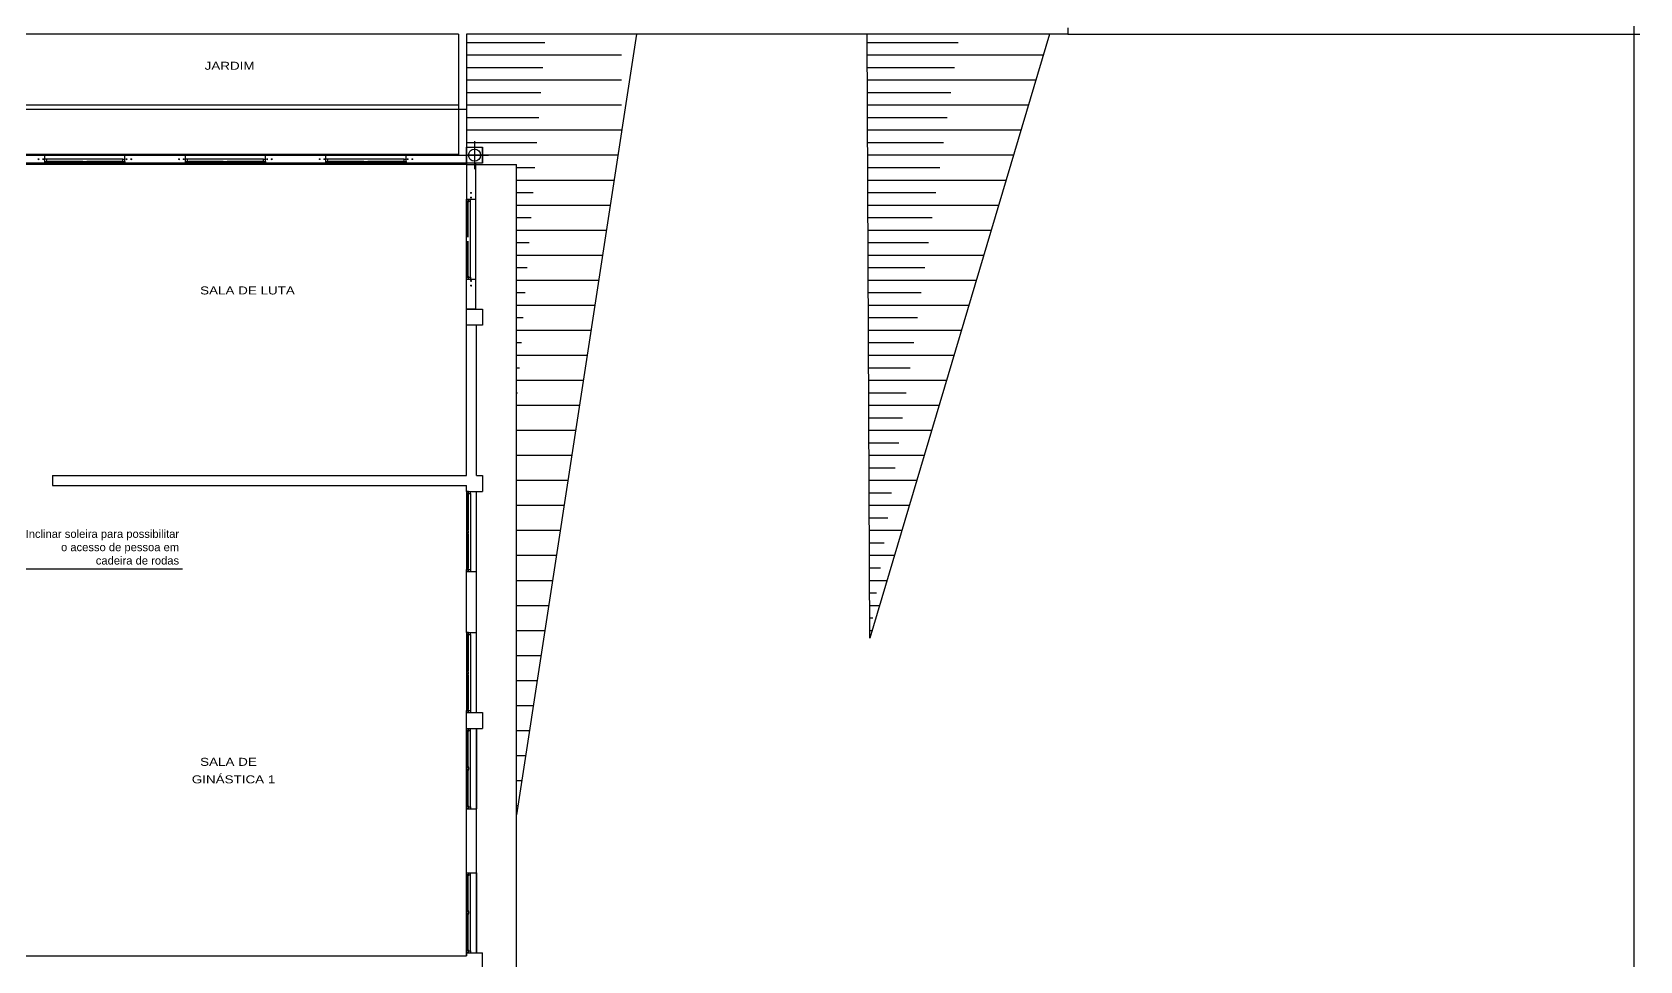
# Model space of a CAD drawing. Header units: millimetres. Extents: x 2541 to 2655, y 1921 to 2005.
# Drawn here: x 2614.91 to 2655.09, y 1957.68 to 1980.88 of the extents above; entities that cross this region are included whole.
import ezdxf
from ezdxf import colors
from ezdxf.entities.mleader import LeaderData, LeaderLine
from ezdxf.math import Vec2, Vec3

# ---------------------------------------------------------------- set-up
doc = ezdxf.new("R2010")
doc.units = ezdxf.units.MM
doc.layers.add('INST NEO - Proj Original', color=253, linetype='Continuous')
doc.layers.add('INST NEO - Sinal+Texto', color=10, linetype='Continuous')
doc.styles.add('arial', font='arial.ttf')
doc.styles.add('STYLE19', font='arial.ttf', dxfattribs={"width": 1.2})
doc.styles.add('STYLE9', font='arial.ttf', dxfattribs={"width": 1.2})
pattern_1 = [(0, (2535.58893, 1915.30814), (0, 0.3125), [])]

msp = doc.modelspace()

# ---------------------------------------------------------------- hatches: boundary and pattern name
at = {"layer": 'INST NEO - Proj Original'}
h = msp.add_hatch(dxfattribs=at)
h.set_pattern_fill('LINE', color=256, scale=2.5, style=0)
h.set_pattern_definition(pattern_1)
h.paths.add_polyline_path([(2627.017, 1977.574), (2627.017, 1971.583), (2627.735, 1980.824), (2625.767, 1980.824), (2625.767, 1977.574)])
h = msp.add_hatch(dxfattribs=at)
h.set_pattern_fill('LINE', color=256, scale=5, style=0)
h.set_pattern_definition([(0, (2535.58893, 1915.30814), (0, 0.625), [])])
h.paths.add_polyline_path([(2635.847, 1965.741), (2640.332, 1980.824), (2638.084, 1980.824)])
h.paths.add_polyline_path([(2627.017, 1971.583), (2627.017, 1961.327), (2629.642, 1978.407), (2629.642, 1980.824), (2627.735, 1980.824)])
h = msp.add_hatch(dxfattribs=at)
h.set_pattern_fill('LINE', color=256, scale=2.5, style=0)
h.set_pattern_definition(pattern_1)
h.paths.add_polyline_path([(2635.847, 1965.741), (2638.084, 1980.824), (2635.777, 1980.824)])

# ---------------------------------------------------------------- linework, layer by layer
for p, q in [((2625.567, 1980.824), (2613.677, 1980.824)), ((2625.567, 1980.824), (2625.567, 1979.054)), ((2640.792, 1980.824), (2625.767, 1980.824)), ((2625.767, 1980.824), (2625.767, 1977.574)), ((2630.013, 1980.824), (2627.017, 1961.327)), ((2635.847, 1965.741), (2635.777, 1980.824)), ((2640.332, 1980.824), (2635.847, 1965.741)), ((2640.792, 1980.984), (2640.792, 1980.824)), ((2640.792, 1980.824), (2655.087, 1980.824)), ((2625.567, 1979.054), (2613.677, 1979.054)), ((2625.767, 1978.944), (2613.517, 1978.944)), ((2625.767, 1977.604), (2625.767, 1978.004)), ((2625.767, 1978.004), (2626.167, 1978.004)), ((2625.967, 1978.154), (2625.967, 1977.454)), ((2626.167, 1977.604), (2626.167, 1978.004)), ((2625.767, 1977.574), (2613.517, 1977.574)), ((2613.717, 1977.804), (2615.229, 1977.804)), ((2615.229, 1977.604), (2613.717, 1977.604)), ((2615.229, 1977.604), (2615.229, 1977.804)), ((2615.229, 1977.604), (2615.229, 1977.804)), ((2615.229, 1977.804), (2617.229, 1977.804)), ((2617.179, 1977.704), (2615.279, 1977.704)), ((2617.179, 1977.604), (2615.279, 1977.604)), ((2616.174, 1977.644), (2615.304, 1977.644)), ((2616.174, 1977.644), (2615.304, 1977.644)), ((2616.174, 1977.644), (2615.304, 1977.644)), ((2616.174, 1977.634), (2615.304, 1977.634)), ((2616.174, 1977.634), (2615.304, 1977.634)), ((2616.174, 1977.634), (2615.304, 1977.634)), ((2616.174, 1977.624), (2615.304, 1977.624)), ((2616.174, 1977.624), (2615.304, 1977.624)), ((2616.174, 1977.624), (2615.304, 1977.624)), ((2617.154, 1977.644), (2616.274, 1977.644)), ((2617.154, 1977.644), (2616.274, 1977.644)), ((2617.154, 1977.644), (2616.274, 1977.644)), ((2617.154, 1977.634), (2616.274, 1977.634)), ((2617.154, 1977.634), (2616.274, 1977.634)), ((2617.154, 1977.634), (2616.274, 1977.634)), ((2617.154, 1977.624), (2616.274, 1977.624)), ((2617.154, 1977.624), (2616.274, 1977.624)), ((2617.154, 1977.624), (2616.274, 1977.624)), ((2617.229, 1977.604), (2617.229, 1977.804)), ((2617.229, 1977.804), (2618.742, 1977.804)), ((2617.229, 1977.604), (2617.229, 1977.804)), ((2618.742, 1977.604), (2617.229, 1977.604)), ((2618.742, 1977.604), (2618.742, 1977.804)), ((2618.742, 1977.604), (2618.742, 1977.804)), ((2618.742, 1977.804), (2620.742, 1977.804)), ((2620.692, 1977.704), (2618.792, 1977.704)), ((2620.692, 1977.604), (2618.792, 1977.604)), ((2619.687, 1977.644), (2618.817, 1977.644)), ((2619.687, 1977.644), (2618.817, 1977.644)), ((2619.687, 1977.644), (2618.817, 1977.644)), ((2619.687, 1977.634), (2618.817, 1977.634)), ((2619.687, 1977.634), (2618.817, 1977.634)), ((2619.687, 1977.634), (2618.817, 1977.634)), ((2619.687, 1977.624), (2618.817, 1977.624)), ((2619.687, 1977.624), (2618.817, 1977.624)), ((2619.687, 1977.624), (2618.817, 1977.624)), ((2620.667, 1977.644), (2619.787, 1977.644)), ((2620.667, 1977.644), (2619.787, 1977.644)), ((2620.667, 1977.644), (2619.787, 1977.644)), ((2620.667, 1977.634), (2619.787, 1977.634)), ((2620.667, 1977.634), (2619.787, 1977.634)), ((2620.667, 1977.634), (2619.787, 1977.634)), ((2620.667, 1977.624), (2619.787, 1977.624)), ((2620.667, 1977.624), (2619.787, 1977.624)), ((2620.667, 1977.624), (2619.787, 1977.624)), ((2620.742, 1977.604), (2620.742, 1977.804)), ((2620.742, 1977.804), (2622.254, 1977.804)), ((2620.742, 1977.604), (2620.742, 1977.804)), ((2622.254, 1977.604), (2620.742, 1977.604)), ((2622.254, 1977.604), (2622.254, 1977.804)), ((2622.254, 1977.604), (2622.254, 1977.804)), ((2622.254, 1977.804), (2624.254, 1977.804)), ((2624.204, 1977.704), (2622.304, 1977.704)), ((2624.204, 1977.604), (2622.304, 1977.604)), ((2623.199, 1977.644), (2622.329, 1977.644)), ((2623.199, 1977.644), (2622.329, 1977.644)), ((2623.199, 1977.644), (2622.329, 1977.644)), ((2623.199, 1977.634), (2622.329, 1977.634)), ((2623.199, 1977.634), (2622.329, 1977.634)), ((2623.199, 1977.634), (2622.329, 1977.634)), ((2623.199, 1977.624), (2622.329, 1977.624)), ((2623.199, 1977.624), (2622.329, 1977.624)), ((2623.199, 1977.624), (2622.329, 1977.624)), ((2624.179, 1977.644), (2623.299, 1977.644)), ((2624.179, 1977.644), (2623.299, 1977.644)), ((2624.179, 1977.644), (2623.299, 1977.644)), ((2624.179, 1977.634), (2623.299, 1977.634)), ((2624.179, 1977.634), (2623.299, 1977.634)), ((2624.179, 1977.634), (2623.299, 1977.634)), ((2624.179, 1977.624), (2623.299, 1977.624)), ((2624.179, 1977.624), (2623.299, 1977.624)), ((2624.179, 1977.624), (2623.299, 1977.624)), ((2624.254, 1977.604), (2624.254, 1977.804)), ((2624.254, 1977.804), (2625.767, 1977.804)), ((2624.254, 1977.604), (2624.254, 1977.804)), ((2625.767, 1977.604), (2624.254, 1977.604)), ((2625.617, 1977.804), (2626.317, 1977.804)), ((2625.767, 1977.604), (2625.767, 1976.704)), ((2625.767, 1977.574), (2627.017, 1977.574)), ((2625.992, 1977.604), (2625.992, 1976.704)), ((2627.017, 1945.554), (2627.017, 1977.574)), ((2625.767, 1976.704), (2625.992, 1976.704)), ((2625.767, 1976.704), (2625.992, 1976.704)), ((2625.767, 1974.754), (2625.767, 1976.654)), ((2625.787, 1975.759), (2625.787, 1976.629)), ((2625.787, 1975.759), (2625.787, 1976.629)), ((2625.787, 1975.759), (2625.787, 1976.629)), ((2625.797, 1975.759), (2625.797, 1976.629)), ((2625.797, 1975.759), (2625.797, 1976.629)), ((2625.797, 1975.759), (2625.797, 1976.629)), ((2625.807, 1975.759), (2625.807, 1976.629)), ((2625.807, 1975.759), (2625.807, 1976.629)), ((2625.807, 1975.759), (2625.807, 1976.629)), ((2625.867, 1974.754), (2625.867, 1976.654)), ((2625.992, 1976.704), (2625.992, 1974.704)), ((2625.787, 1974.779), (2625.787, 1975.659)), ((2625.787, 1974.779), (2625.787, 1975.659)), ((2625.787, 1974.779), (2625.787, 1975.659)), ((2625.797, 1974.779), (2625.797, 1975.659)), ((2625.797, 1974.779), (2625.797, 1975.659)), ((2625.797, 1974.779), (2625.797, 1975.659)), ((2625.807, 1974.779), (2625.807, 1975.659)), ((2625.807, 1974.779), (2625.807, 1975.659)), ((2625.807, 1974.779), (2625.807, 1975.659)), ((2625.767, 1974.704), (2625.992, 1974.704)), ((2625.767, 1974.704), (2625.992, 1974.704)), ((2625.767, 1969.804), (2625.767, 1973.554)), ((2626.017, 1969.804), (2626.017, 1973.554)), ((2615.417, 1969.804), (2625.767, 1969.804)), ((2615.417, 1969.804), (2615.417, 1969.554)), ((2626.017, 1969.804), (2626.167, 1969.804)), ((2626.167, 1969.804), (2626.167, 1969.404)), ((2615.417, 1969.554), (2625.767, 1969.554)), ((2625.767, 1969.404), (2625.767, 1969.554)), ((2625.767, 1969.404), (2626.167, 1969.404)), ((2626.017, 1967.404), (2626.017, 1969.404)), ((2625.767, 1969.354), (2625.767, 1967.454)), ((2625.787, 1969.329), (2625.787, 1968.449)), ((2625.787, 1969.329), (2625.787, 1968.449)), ((2625.787, 1969.329), (2625.787, 1968.449)), ((2625.797, 1969.329), (2625.797, 1968.449)), ((2625.797, 1969.329), (2625.797, 1968.449)), ((2625.797, 1969.329), (2625.797, 1968.449)), ((2625.807, 1969.329), (2625.807, 1968.449)), ((2625.807, 1969.329), (2625.807, 1968.449)), ((2625.807, 1969.329), (2625.807, 1968.449)), ((2625.867, 1969.354), (2625.867, 1967.454)), ((2625.787, 1968.349), (2625.787, 1967.479)), ((2625.787, 1968.349), (2625.787, 1967.479)), ((2625.787, 1968.349), (2625.787, 1967.479)), ((2625.797, 1968.349), (2625.797, 1967.479)), ((2625.797, 1968.349), (2625.797, 1967.479)), ((2625.797, 1968.349), (2625.797, 1967.479)), ((2625.807, 1968.349), (2625.807, 1967.479)), ((2625.807, 1968.349), (2625.807, 1967.479)), ((2625.807, 1968.349), (2625.807, 1967.479)), ((2625.767, 1965.879), (2625.767, 1967.404)), ((2625.767, 1967.404), (2626.017, 1967.404)), ((2626.017, 1965.879), (2626.017, 1967.404)), ((2625.767, 1965.879), (2626.017, 1965.879)), ((2625.767, 1965.829), (2625.767, 1963.929)), ((2625.787, 1965.804), (2625.787, 1964.924)), ((2625.787, 1965.804), (2625.787, 1964.924)), ((2625.787, 1965.804), (2625.787, 1964.924)), ((2625.797, 1965.804), (2625.797, 1964.924)), ((2625.797, 1965.804), (2625.797, 1964.924)), ((2625.797, 1965.804), (2625.797, 1964.924)), ((2625.807, 1965.804), (2625.807, 1964.924)), ((2625.807, 1965.804), (2625.807, 1964.924)), ((2625.807, 1965.804), (2625.807, 1964.924)), ((2625.867, 1965.829), (2625.867, 1963.929)), ((2626.017, 1963.879), (2626.017, 1965.879)), ((2625.787, 1964.824), (2625.787, 1963.954)), ((2625.787, 1964.824), (2625.787, 1963.954)), ((2625.787, 1964.824), (2625.787, 1963.954)), ((2625.797, 1964.824), (2625.797, 1963.954)), ((2625.797, 1964.824), (2625.797, 1963.954)), ((2625.797, 1964.824), (2625.797, 1963.954)), ((2625.807, 1964.824), (2625.807, 1963.954)), ((2625.807, 1964.824), (2625.807, 1963.954)), ((2625.807, 1964.824), (2625.807, 1963.954)), ((2625.767, 1957.804), (2625.767, 1963.879)), ((2625.767, 1963.879), (2626.167, 1963.879)), ((2625.767, 1963.879), (2626.017, 1963.879)), ((2626.167, 1963.879), (2626.167, 1963.479)), ((2625.767, 1963.479), (2626.167, 1963.479)), ((2625.767, 1963.479), (2626.167, 1963.479)), ((2625.767, 1963.479), (2626.017, 1963.479)), ((2625.767, 1961.529), (2625.767, 1963.429)), ((2625.787, 1962.534), (2625.787, 1963.404)), ((2625.787, 1962.534), (2625.787, 1963.404)), ((2625.787, 1962.534), (2625.787, 1963.404)), ((2625.797, 1962.534), (2625.797, 1963.404)), ((2625.797, 1962.534), (2625.797, 1963.404)), ((2625.797, 1962.534), (2625.797, 1963.404)), ((2625.807, 1962.534), (2625.807, 1963.404)), ((2625.807, 1962.534), (2625.807, 1963.404)), ((2625.807, 1962.534), (2625.807, 1963.404)), ((2625.867, 1961.529), (2625.867, 1963.429)), ((2626.017, 1957.879), (2626.017, 1963.479)), ((2626.017, 1963.479), (2626.017, 1961.479)), ((2625.787, 1961.554), (2625.787, 1962.434)), ((2625.787, 1961.554), (2625.787, 1962.434)), ((2625.787, 1961.554), (2625.787, 1962.434)), ((2625.797, 1961.554), (2625.797, 1962.434)), ((2625.797, 1961.554), (2625.797, 1962.434)), ((2625.797, 1961.554), (2625.797, 1962.434)), ((2625.807, 1961.554), (2625.807, 1962.434)), ((2625.807, 1961.554), (2625.807, 1962.434)), ((2625.807, 1961.554), (2625.807, 1962.434)), ((2625.767, 1961.479), (2626.017, 1961.479)), ((2625.767, 1959.879), (2626.017, 1959.879)), ((2625.767, 1957.929), (2625.767, 1959.829)), ((2625.787, 1958.934), (2625.787, 1959.804)), ((2625.787, 1958.934), (2625.787, 1959.804)), ((2625.787, 1958.934), (2625.787, 1959.804)), ((2625.797, 1958.934), (2625.797, 1959.804)), ((2625.797, 1958.934), (2625.797, 1959.804)), ((2625.797, 1958.934), (2625.797, 1959.804)), ((2625.807, 1958.934), (2625.807, 1959.804)), ((2625.807, 1958.934), (2625.807, 1959.804)), ((2625.807, 1958.934), (2625.807, 1959.804)), ((2625.867, 1957.929), (2625.867, 1959.829)), ((2626.017, 1959.879), (2626.017, 1957.879)), ((2625.787, 1957.954), (2625.787, 1958.834)), ((2625.787, 1957.954), (2625.787, 1958.834)), ((2625.787, 1957.954), (2625.787, 1958.834)), ((2625.797, 1957.954), (2625.797, 1958.834)), ((2625.797, 1957.954), (2625.797, 1958.834)), ((2625.797, 1957.954), (2625.797, 1958.834)), ((2625.807, 1957.954), (2625.807, 1958.834)), ((2625.807, 1957.954), (2625.807, 1958.834)), ((2625.807, 1957.954), (2625.807, 1958.834)), ((2613.917, 1957.804), (2625.767, 1957.804)), ((2625.767, 1957.879), (2625.767, 1957.804)), ((2625.767, 1957.879), (2626.017, 1957.879)), ((2626.017, 1957.879), (2626.167, 1957.879)), ((2626.167, 1957.479), (2626.167, 1957.879))]:
    msp.add_line(p, q, dxfattribs=at)
for points in [[(2540.537, 2004.876), (2654.937, 2004.876), (2654.937, 1922.776), (2540.537, 1922.776)], [(2625.767, 1978.004), (2626.167, 1978.004), (2626.167, 1977.604), (2625.767, 1977.604)], [(2615.279, 1977.604), (2615.229, 1977.604), (2615.229, 1977.649), (2615.279, 1977.649)], [(2615.279, 1977.644), (2615.304, 1977.644), (2615.304, 1977.624), (2615.279, 1977.624)], [(2615.279, 1977.644), (2615.304, 1977.644), (2615.304, 1977.624), (2615.279, 1977.624)], [(2615.279, 1977.644), (2615.304, 1977.644), (2615.304, 1977.624), (2615.279, 1977.624)], [(2615.279, 1977.644), (2615.304, 1977.644), (2615.304, 1977.624), (2615.279, 1977.624)], [(2615.279, 1977.644), (2615.304, 1977.644), (2615.304, 1977.624), (2615.279, 1977.624)], [(2615.279, 1977.644), (2615.304, 1977.644), (2615.304, 1977.624), (2615.279, 1977.624)], [(2616.199, 1977.624), (2616.174, 1977.624), (2616.174, 1977.644), (2616.199, 1977.644)], [(2616.199, 1977.624), (2616.174, 1977.624), (2616.174, 1977.644), (2616.199, 1977.644)], [(2616.199, 1977.624), (2616.174, 1977.624), (2616.174, 1977.644), (2616.199, 1977.644)], [(2616.249, 1977.604), (2616.199, 1977.604), (2616.199, 1977.649), (2616.249, 1977.649)], [(2616.249, 1977.644), (2616.274, 1977.644), (2616.274, 1977.624), (2616.249, 1977.624)], [(2616.249, 1977.644), (2616.274, 1977.644), (2616.274, 1977.624), (2616.249, 1977.624)], [(2616.249, 1977.644), (2616.274, 1977.644), (2616.274, 1977.624), (2616.249, 1977.624)], [(2617.179, 1977.624), (2617.154, 1977.624), (2617.154, 1977.644), (2617.179, 1977.644)], [(2617.179, 1977.624), (2617.154, 1977.624), (2617.154, 1977.644), (2617.179, 1977.644)], [(2617.179, 1977.624), (2617.154, 1977.624), (2617.154, 1977.644), (2617.179, 1977.644)], [(2617.179, 1977.624), (2617.154, 1977.624), (2617.154, 1977.644), (2617.179, 1977.644)], [(2617.179, 1977.624), (2617.154, 1977.624), (2617.154, 1977.644), (2617.179, 1977.644)], [(2617.179, 1977.624), (2617.154, 1977.624), (2617.154, 1977.644), (2617.179, 1977.644)], [(2617.229, 1977.604), (2617.179, 1977.604), (2617.179, 1977.649), (2617.229, 1977.649)], [(2618.792, 1977.604), (2618.742, 1977.604), (2618.742, 1977.649), (2618.792, 1977.649)], [(2618.792, 1977.644), (2618.817, 1977.644), (2618.817, 1977.624), (2618.792, 1977.624)], [(2618.792, 1977.644), (2618.817, 1977.644), (2618.817, 1977.624), (2618.792, 1977.624)], [(2618.792, 1977.644), (2618.817, 1977.644), (2618.817, 1977.624), (2618.792, 1977.624)], [(2618.792, 1977.644), (2618.817, 1977.644), (2618.817, 1977.624), (2618.792, 1977.624)], [(2618.792, 1977.644), (2618.817, 1977.644), (2618.817, 1977.624), (2618.792, 1977.624)], [(2618.792, 1977.644), (2618.817, 1977.644), (2618.817, 1977.624), (2618.792, 1977.624)], [(2619.712, 1977.624), (2619.687, 1977.624), (2619.687, 1977.644), (2619.712, 1977.644)], [(2619.712, 1977.624), (2619.687, 1977.624), (2619.687, 1977.644), (2619.712, 1977.644)], [(2619.712, 1977.624), (2619.687, 1977.624), (2619.687, 1977.644), (2619.712, 1977.644)], [(2619.762, 1977.604), (2619.712, 1977.604), (2619.712, 1977.649), (2619.762, 1977.649)], [(2619.762, 1977.644), (2619.787, 1977.644), (2619.787, 1977.624), (2619.762, 1977.624)], [(2619.762, 1977.644), (2619.787, 1977.644), (2619.787, 1977.624), (2619.762, 1977.624)], [(2619.762, 1977.644), (2619.787, 1977.644), (2619.787, 1977.624), (2619.762, 1977.624)], [(2620.692, 1977.624), (2620.667, 1977.624), (2620.667, 1977.644), (2620.692, 1977.644)], [(2620.692, 1977.624), (2620.667, 1977.624), (2620.667, 1977.644), (2620.692, 1977.644)], [(2620.692, 1977.624), (2620.667, 1977.624), (2620.667, 1977.644), (2620.692, 1977.644)], [(2620.692, 1977.624), (2620.667, 1977.624), (2620.667, 1977.644), (2620.692, 1977.644)], [(2620.692, 1977.624), (2620.667, 1977.624), (2620.667, 1977.644), (2620.692, 1977.644)], [(2620.692, 1977.624), (2620.667, 1977.624), (2620.667, 1977.644), (2620.692, 1977.644)], [(2620.742, 1977.604), (2620.692, 1977.604), (2620.692, 1977.649), (2620.742, 1977.649)], [(2622.304, 1977.604), (2622.254, 1977.604), (2622.254, 1977.649), (2622.304, 1977.649)], [(2622.304, 1977.644), (2622.329, 1977.644), (2622.329, 1977.624), (2622.304, 1977.624)], [(2622.304, 1977.644), (2622.329, 1977.644), (2622.329, 1977.624), (2622.304, 1977.624)], [(2622.304, 1977.644), (2622.329, 1977.644), (2622.329, 1977.624), (2622.304, 1977.624)], [(2622.304, 1977.644), (2622.329, 1977.644), (2622.329, 1977.624), (2622.304, 1977.624)], [(2622.304, 1977.644), (2622.329, 1977.644), (2622.329, 1977.624), (2622.304, 1977.624)], [(2622.304, 1977.644), (2622.329, 1977.644), (2622.329, 1977.624), (2622.304, 1977.624)], [(2623.224, 1977.624), (2623.199, 1977.624), (2623.199, 1977.644), (2623.224, 1977.644)], [(2623.224, 1977.624), (2623.199, 1977.624), (2623.199, 1977.644), (2623.224, 1977.644)], [(2623.224, 1977.624), (2623.199, 1977.624), (2623.199, 1977.644), (2623.224, 1977.644)], [(2623.274, 1977.604), (2623.224, 1977.604), (2623.224, 1977.649), (2623.274, 1977.649)], [(2623.274, 1977.644), (2623.299, 1977.644), (2623.299, 1977.624), (2623.274, 1977.624)], [(2623.274, 1977.644), (2623.299, 1977.644), (2623.299, 1977.624), (2623.274, 1977.624)], [(2623.274, 1977.644), (2623.299, 1977.644), (2623.299, 1977.624), (2623.274, 1977.624)], [(2624.204, 1977.624), (2624.179, 1977.624), (2624.179, 1977.644), (2624.204, 1977.644)], [(2624.204, 1977.624), (2624.179, 1977.624), (2624.179, 1977.644), (2624.204, 1977.644)], [(2624.204, 1977.624), (2624.179, 1977.624), (2624.179, 1977.644), (2624.204, 1977.644)], [(2624.204, 1977.624), (2624.179, 1977.624), (2624.179, 1977.644), (2624.204, 1977.644)], [(2624.204, 1977.624), (2624.179, 1977.624), (2624.179, 1977.644), (2624.204, 1977.644)], [(2624.204, 1977.624), (2624.179, 1977.624), (2624.179, 1977.644), (2624.204, 1977.644)], [(2624.254, 1977.604), (2624.204, 1977.604), (2624.204, 1977.649), (2624.254, 1977.649)], [(2625.767, 1976.654), (2625.767, 1976.704), (2625.812, 1976.704), (2625.812, 1976.654)], [(2625.807, 1976.654), (2625.807, 1976.629), (2625.787, 1976.629), (2625.787, 1976.654)], [(2625.807, 1976.654), (2625.807, 1976.629), (2625.787, 1976.629), (2625.787, 1976.654)], [(2625.807, 1976.654), (2625.807, 1976.629), (2625.787, 1976.629), (2625.787, 1976.654)], [(2625.807, 1976.654), (2625.807, 1976.629), (2625.787, 1976.629), (2625.787, 1976.654)], [(2625.807, 1976.654), (2625.807, 1976.629), (2625.787, 1976.629), (2625.787, 1976.654)], [(2625.807, 1976.654), (2625.807, 1976.629), (2625.787, 1976.629), (2625.787, 1976.654)], [(2625.767, 1974.704), (2625.767, 1974.754), (2625.812, 1974.754), (2625.812, 1974.704)], [(2625.787, 1974.754), (2625.787, 1974.779), (2625.807, 1974.779), (2625.807, 1974.754)], [(2625.787, 1974.754), (2625.787, 1974.779), (2625.807, 1974.779), (2625.807, 1974.754)], [(2625.787, 1974.754), (2625.787, 1974.779), (2625.807, 1974.779), (2625.807, 1974.754)], [(2625.787, 1974.754), (2625.787, 1974.779), (2625.807, 1974.779), (2625.807, 1974.754)], [(2625.787, 1974.754), (2625.787, 1974.779), (2625.807, 1974.779), (2625.807, 1974.754)], [(2625.787, 1974.754), (2625.787, 1974.779), (2625.807, 1974.779), (2625.807, 1974.754)], [(2625.767, 1973.954), (2626.167, 1973.954), (2626.167, 1973.554), (2625.767, 1973.554)], [(2625.767, 1969.404), (2625.767, 1969.354), (2625.812, 1969.354), (2625.812, 1969.404)], [(2625.787, 1969.354), (2625.787, 1969.329), (2625.807, 1969.329), (2625.807, 1969.354)], [(2625.787, 1969.354), (2625.787, 1969.329), (2625.807, 1969.329), (2625.807, 1969.354)], [(2625.787, 1969.354), (2625.787, 1969.329), (2625.807, 1969.329), (2625.807, 1969.354)], [(2625.787, 1969.354), (2625.787, 1969.329), (2625.807, 1969.329), (2625.807, 1969.354)], [(2625.787, 1969.354), (2625.787, 1969.329), (2625.807, 1969.329), (2625.807, 1969.354)], [(2625.787, 1969.354), (2625.787, 1969.329), (2625.807, 1969.329), (2625.807, 1969.354)], [(2625.767, 1968.424), (2625.767, 1968.374), (2625.812, 1968.374), (2625.812, 1968.424)], [(2625.807, 1968.424), (2625.807, 1968.449), (2625.787, 1968.449), (2625.787, 1968.424)], [(2625.807, 1968.424), (2625.807, 1968.449), (2625.787, 1968.449), (2625.787, 1968.424)], [(2625.807, 1968.424), (2625.807, 1968.449), (2625.787, 1968.449), (2625.787, 1968.424)], [(2625.787, 1968.374), (2625.787, 1968.349), (2625.807, 1968.349), (2625.807, 1968.374)], [(2625.787, 1968.374), (2625.787, 1968.349), (2625.807, 1968.349), (2625.807, 1968.374)], [(2625.787, 1968.374), (2625.787, 1968.349), (2625.807, 1968.349), (2625.807, 1968.374)], [(2625.767, 1967.454), (2625.767, 1967.404), (2625.812, 1967.404), (2625.812, 1967.454)], [(2625.807, 1967.454), (2625.807, 1967.479), (2625.787, 1967.479), (2625.787, 1967.454)], [(2625.807, 1967.454), (2625.807, 1967.479), (2625.787, 1967.479), (2625.787, 1967.454)], [(2625.807, 1967.454), (2625.807, 1967.479), (2625.787, 1967.479), (2625.787, 1967.454)], [(2625.807, 1967.454), (2625.807, 1967.479), (2625.787, 1967.479), (2625.787, 1967.454)], [(2625.807, 1967.454), (2625.807, 1967.479), (2625.787, 1967.479), (2625.787, 1967.454)], [(2625.807, 1967.454), (2625.807, 1967.479), (2625.787, 1967.479), (2625.787, 1967.454)], [(2625.767, 1965.879), (2625.767, 1965.829), (2625.812, 1965.829), (2625.812, 1965.879)], [(2625.787, 1965.829), (2625.787, 1965.804), (2625.807, 1965.804), (2625.807, 1965.829)], [(2625.787, 1965.829), (2625.787, 1965.804), (2625.807, 1965.804), (2625.807, 1965.829)], [(2625.787, 1965.829), (2625.787, 1965.804), (2625.807, 1965.804), (2625.807, 1965.829)], [(2625.787, 1965.829), (2625.787, 1965.804), (2625.807, 1965.804), (2625.807, 1965.829)], [(2625.787, 1965.829), (2625.787, 1965.804), (2625.807, 1965.804), (2625.807, 1965.829)], [(2625.787, 1965.829), (2625.787, 1965.804), (2625.807, 1965.804), (2625.807, 1965.829)], [(2625.767, 1964.899), (2625.767, 1964.849), (2625.812, 1964.849), (2625.812, 1964.899)], [(2625.807, 1964.899), (2625.807, 1964.924), (2625.787, 1964.924), (2625.787, 1964.899)], [(2625.807, 1964.899), (2625.807, 1964.924), (2625.787, 1964.924), (2625.787, 1964.899)], [(2625.807, 1964.899), (2625.807, 1964.924), (2625.787, 1964.924), (2625.787, 1964.899)], [(2625.787, 1964.849), (2625.787, 1964.824), (2625.807, 1964.824), (2625.807, 1964.849)], [(2625.787, 1964.849), (2625.787, 1964.824), (2625.807, 1964.824), (2625.807, 1964.849)], [(2625.787, 1964.849), (2625.787, 1964.824), (2625.807, 1964.824), (2625.807, 1964.849)], [(2625.767, 1963.929), (2625.767, 1963.879), (2625.812, 1963.879), (2625.812, 1963.929)], [(2625.807, 1963.929), (2625.807, 1963.954), (2625.787, 1963.954), (2625.787, 1963.929)], [(2625.807, 1963.929), (2625.807, 1963.954), (2625.787, 1963.954), (2625.787, 1963.929)], [(2625.807, 1963.929), (2625.807, 1963.954), (2625.787, 1963.954), (2625.787, 1963.929)], [(2625.807, 1963.929), (2625.807, 1963.954), (2625.787, 1963.954), (2625.787, 1963.929)], [(2625.807, 1963.929), (2625.807, 1963.954), (2625.787, 1963.954), (2625.787, 1963.929)], [(2625.807, 1963.929), (2625.807, 1963.954), (2625.787, 1963.954), (2625.787, 1963.929)], [(2625.767, 1963.429), (2625.767, 1963.479), (2625.812, 1963.479), (2625.812, 1963.429)], [(2625.807, 1963.429), (2625.807, 1963.404), (2625.787, 1963.404), (2625.787, 1963.429)], [(2625.807, 1963.429), (2625.807, 1963.404), (2625.787, 1963.404), (2625.787, 1963.429)], [(2625.807, 1963.429), (2625.807, 1963.404), (2625.787, 1963.404), (2625.787, 1963.429)], [(2625.807, 1963.429), (2625.807, 1963.404), (2625.787, 1963.404), (2625.787, 1963.429)], [(2625.807, 1963.429), (2625.807, 1963.404), (2625.787, 1963.404), (2625.787, 1963.429)], [(2625.807, 1963.429), (2625.807, 1963.404), (2625.787, 1963.404), (2625.787, 1963.429)], [(2625.767, 1962.459), (2625.767, 1962.509), (2625.812, 1962.509), (2625.812, 1962.459)], [(2625.787, 1962.509), (2625.787, 1962.534), (2625.807, 1962.534), (2625.807, 1962.509)], [(2625.787, 1962.509), (2625.787, 1962.534), (2625.807, 1962.534), (2625.807, 1962.509)], [(2625.787, 1962.509), (2625.787, 1962.534), (2625.807, 1962.534), (2625.807, 1962.509)], [(2625.807, 1962.459), (2625.807, 1962.434), (2625.787, 1962.434), (2625.787, 1962.459)], [(2625.807, 1962.459), (2625.807, 1962.434), (2625.787, 1962.434), (2625.787, 1962.459)], [(2625.807, 1962.459), (2625.807, 1962.434), (2625.787, 1962.434), (2625.787, 1962.459)], [(2625.767, 1961.479), (2625.767, 1961.529), (2625.812, 1961.529), (2625.812, 1961.479)], [(2625.787, 1961.529), (2625.787, 1961.554), (2625.807, 1961.554), (2625.807, 1961.529)], [(2625.787, 1961.529), (2625.787, 1961.554), (2625.807, 1961.554), (2625.807, 1961.529)], [(2625.787, 1961.529), (2625.787, 1961.554), (2625.807, 1961.554), (2625.807, 1961.529)], [(2625.787, 1961.529), (2625.787, 1961.554), (2625.807, 1961.554), (2625.807, 1961.529)], [(2625.787, 1961.529), (2625.787, 1961.554), (2625.807, 1961.554), (2625.807, 1961.529)], [(2625.787, 1961.529), (2625.787, 1961.554), (2625.807, 1961.554), (2625.807, 1961.529)], [(2625.767, 1959.829), (2625.767, 1959.879), (2625.812, 1959.879), (2625.812, 1959.829)], [(2625.807, 1959.829), (2625.807, 1959.804), (2625.787, 1959.804), (2625.787, 1959.829)], [(2625.807, 1959.829), (2625.807, 1959.804), (2625.787, 1959.804), (2625.787, 1959.829)], [(2625.807, 1959.829), (2625.807, 1959.804), (2625.787, 1959.804), (2625.787, 1959.829)], [(2625.807, 1959.829), (2625.807, 1959.804), (2625.787, 1959.804), (2625.787, 1959.829)], [(2625.807, 1959.829), (2625.807, 1959.804), (2625.787, 1959.804), (2625.787, 1959.829)], [(2625.807, 1959.829), (2625.807, 1959.804), (2625.787, 1959.804), (2625.787, 1959.829)], [(2625.767, 1958.859), (2625.767, 1958.909), (2625.812, 1958.909), (2625.812, 1958.859)], [(2625.787, 1958.909), (2625.787, 1958.934), (2625.807, 1958.934), (2625.807, 1958.909)], [(2625.787, 1958.909), (2625.787, 1958.934), (2625.807, 1958.934), (2625.807, 1958.909)], [(2625.787, 1958.909), (2625.787, 1958.934), (2625.807, 1958.934), (2625.807, 1958.909)], [(2625.807, 1958.859), (2625.807, 1958.834), (2625.787, 1958.834), (2625.787, 1958.859)], [(2625.807, 1958.859), (2625.807, 1958.834), (2625.787, 1958.834), (2625.787, 1958.859)], [(2625.807, 1958.859), (2625.807, 1958.834), (2625.787, 1958.834), (2625.787, 1958.859)], [(2625.767, 1957.879), (2625.767, 1957.929), (2625.812, 1957.929), (2625.812, 1957.879)], [(2625.787, 1957.929), (2625.787, 1957.954), (2625.807, 1957.954), (2625.807, 1957.929)], [(2625.787, 1957.929), (2625.787, 1957.954), (2625.807, 1957.954), (2625.807, 1957.929)], [(2625.787, 1957.929), (2625.787, 1957.954), (2625.807, 1957.954), (2625.807, 1957.929)], [(2625.787, 1957.929), (2625.787, 1957.954), (2625.807, 1957.954), (2625.807, 1957.929)], [(2625.787, 1957.929), (2625.787, 1957.954), (2625.807, 1957.954), (2625.807, 1957.929)], [(2625.787, 1957.929), (2625.787, 1957.954), (2625.807, 1957.954), (2625.807, 1957.929)]]:
    msp.add_lwpolyline(points, close=True, dxfattribs=at)
for points in [[(2625.567, 1979.054), (2625.567, 1977.824), (2605.767, 1977.824)], [(2615.239, 1977.604), (2615.279, 1977.604), (2615.279, 1977.704), (2615.229, 1977.704)], [(2617.219, 1977.604), (2617.179, 1977.604), (2617.179, 1977.704), (2617.229, 1977.704)], [(2618.752, 1977.604), (2618.792, 1977.604), (2618.792, 1977.704), (2618.742, 1977.704)], [(2620.732, 1977.604), (2620.692, 1977.604), (2620.692, 1977.704), (2620.742, 1977.704)], [(2622.264, 1977.604), (2622.304, 1977.604), (2622.304, 1977.704), (2622.254, 1977.704)], [(2624.244, 1977.604), (2624.204, 1977.604), (2624.204, 1977.704), (2624.254, 1977.704)], [(2625.767, 1976.694), (2625.767, 1976.654), (2625.867, 1976.654), (2625.867, 1976.704)], [(2625.767, 1974.714), (2625.767, 1974.754), (2625.867, 1974.754), (2625.867, 1974.704)], [(2625.992, 1974.704), (2625.992, 1973.954), (2625.767, 1973.954), (2625.767, 1974.704)], [(2625.767, 1969.394), (2625.767, 1969.354), (2625.867, 1969.354), (2625.867, 1969.394)], [(2625.767, 1967.414), (2625.767, 1967.454), (2625.867, 1967.454), (2625.867, 1967.414)], [(2625.767, 1965.869), (2625.767, 1965.829), (2625.867, 1965.829), (2625.867, 1965.869)], [(2625.767, 1963.889), (2625.767, 1963.929), (2625.867, 1963.929), (2625.867, 1963.889)], [(2625.767, 1963.469), (2625.767, 1963.429), (2625.867, 1963.429), (2625.867, 1963.469)], [(2625.767, 1961.489), (2625.767, 1961.529), (2625.867, 1961.529), (2625.867, 1961.489)], [(2625.767, 1959.869), (2625.767, 1959.829), (2625.867, 1959.829), (2625.867, 1959.869)], [(2625.767, 1957.889), (2625.767, 1957.929), (2625.867, 1957.929), (2625.867, 1957.879)]]:
    msp.add_lwpolyline(points, dxfattribs=at)
at = {"layer": 'INST NEO - Proj Original', "const_width": 0.025}
for points in [[(2615.058, 1977.704, 1), (2615.083, 1977.704, 1)], [(2615.175, 1977.704, 1), (2615.2, 1977.704, 1)], [(2617.258, 1977.704, 1), (2617.283, 1977.704, 1)], [(2617.375, 1977.704, 1), (2617.4, 1977.704, 1)], [(2618.571, 1977.704, 1), (2618.596, 1977.704, 1)], [(2618.687, 1977.704, 1), (2618.712, 1977.704, 1)], [(2620.771, 1977.704, 1), (2620.796, 1977.704, 1)], [(2620.887, 1977.704, 1), (2620.912, 1977.704, 1)], [(2622.083, 1977.704, 1), (2622.108, 1977.704, 1)], [(2622.2, 1977.704, 1), (2622.225, 1977.704, 1)], [(2624.283, 1977.704, 1), (2624.308, 1977.704, 1)], [(2624.4, 1977.704, 1), (2624.425, 1977.704, 1)], [(2625.879, 1976.875, -1), (2625.879, 1976.85, -1)], [(2625.879, 1976.758, -1), (2625.879, 1976.733, -1)], [(2625.879, 1974.65, 1), (2625.879, 1974.675, 1)], [(2625.879, 1974.533, 1), (2625.879, 1974.558, 1)]]:
    msp.add_lwpolyline(points, format="xyb", close=True, dxfattribs=at)
at = {"layer": 'INST NEO - Proj Original'}
msp.add_circle((2625.967, 1977.804), 0.15, dxfattribs=at)

# ---------------------------------------------------------------- texts
at = {"layer": 'INST NEO - Proj Original', "width": 1.2}
for s, style, p in [('JARDIM', 'STYLE19', (2619.222, 1979.937)), ('SALA DE LUTA', 'STYLE9', (2619.109, 1974.325)), ('SALA DE ', 'STYLE9', (2619.109, 1962.55)), ('GINÁSTICA 1', 'STYLE19', (2618.901, 1962.112))]:
    msp.add_text(s, height=0.2, dxfattribs=dict(at, style=style)).set_placement(p)

# ---------------------------------------------------------------- leaders
at = {"layer": 'INST NEO - Sinal+Texto'}
ml = msp.add_multileader_mtext('Standard', dxfattribs=at)
ml.set_content('Inclinar soleira para possibilitar o acesso de pessoa em cadeira de rodas', color=256, style='arial')
ml.set_leader_properties(color=10)
ml.build(insert=Vec2(0, 0))
ml.multileader.update_dxf_attribs({"text_left_attachment_type": 5, "text_right_attachment_type": 5, "dogleg_length": 0.05, "arrow_head_size": 0.2})
ctx = ml.context
ctx.base_point, ctx.char_height, ctx.arrow_head_size, ctx.landing_gap_size, ctx.plane_origin = Vec3(2614.67, 1967.475), 0.2, 0.2, 0.1, Vec3(2621.117, 1972.709)
ctx.left_attachment, ctx.right_attachment, ctx.text_align_type = 5, 5, 2
notes = []
notes.append((ctx, [(1, (1, 1, 0), (2614.62, 1967.475), (1, 0), 0.05, [(0, [(2614.149, 1968.285)], 0, [])])]))
ctx.mtext.insert, ctx.mtext.width, ctx.mtext.alignment, ctx.mtext.line_spacing_style, ctx.mtext.flow_direction = Vec3(2618.584, 1968.445), 3.86075, 3, 2, 5
for ctx, leaders in notes:
    for number, flags, end, landing, length, lines in leaders:
        leader = LeaderData()
        leader.index, (leader.has_last_leader_line, leader.has_dogleg_vector, leader.attachment_direction) = number, flags
        leader.last_leader_point, leader.dogleg_vector, leader.dogleg_length = Vec3(end), Vec3(landing), length
        for number, points, colour, breaks in lines:
            line = LeaderLine()
            line.index, line.vertices, line.color, line.breaks = number, Vec3.list(points), colors.encode_raw_color(colour), breaks
            leader.lines.append(line)
        ctx.leaders.append(leader)

doc.saveas('drawing.dxf')
